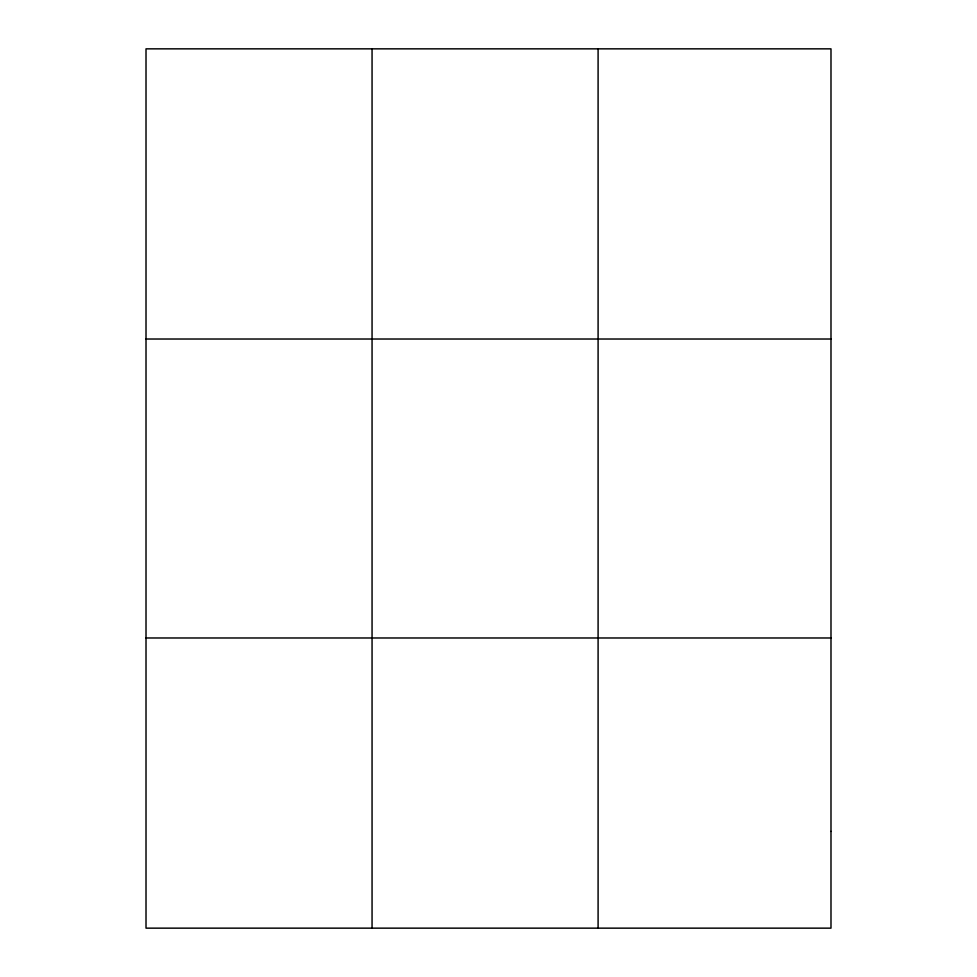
<?xml version="1.0" encoding="UTF-8"?>
<svg xmlns="http://www.w3.org/2000/svg" width="977" height="977" viewBox="0 0 977 977"><rect width="100%" height="100%" fill="white"/><g stroke="black" fill="none" stroke-linecap="round" stroke-linejoin="round"><path stroke-width="1.47" d="M372.054 48.85L372.054 928.15M598.095 48.85L598.095 928.15M146.013 339.019L830.987 339.019M146.013 637.981L830.987 637.981M830.987 831.427L830.987 928.15L146.013 928.15L146.013 48.85L830.987 48.85L830.987 831.427"/></g></svg>
